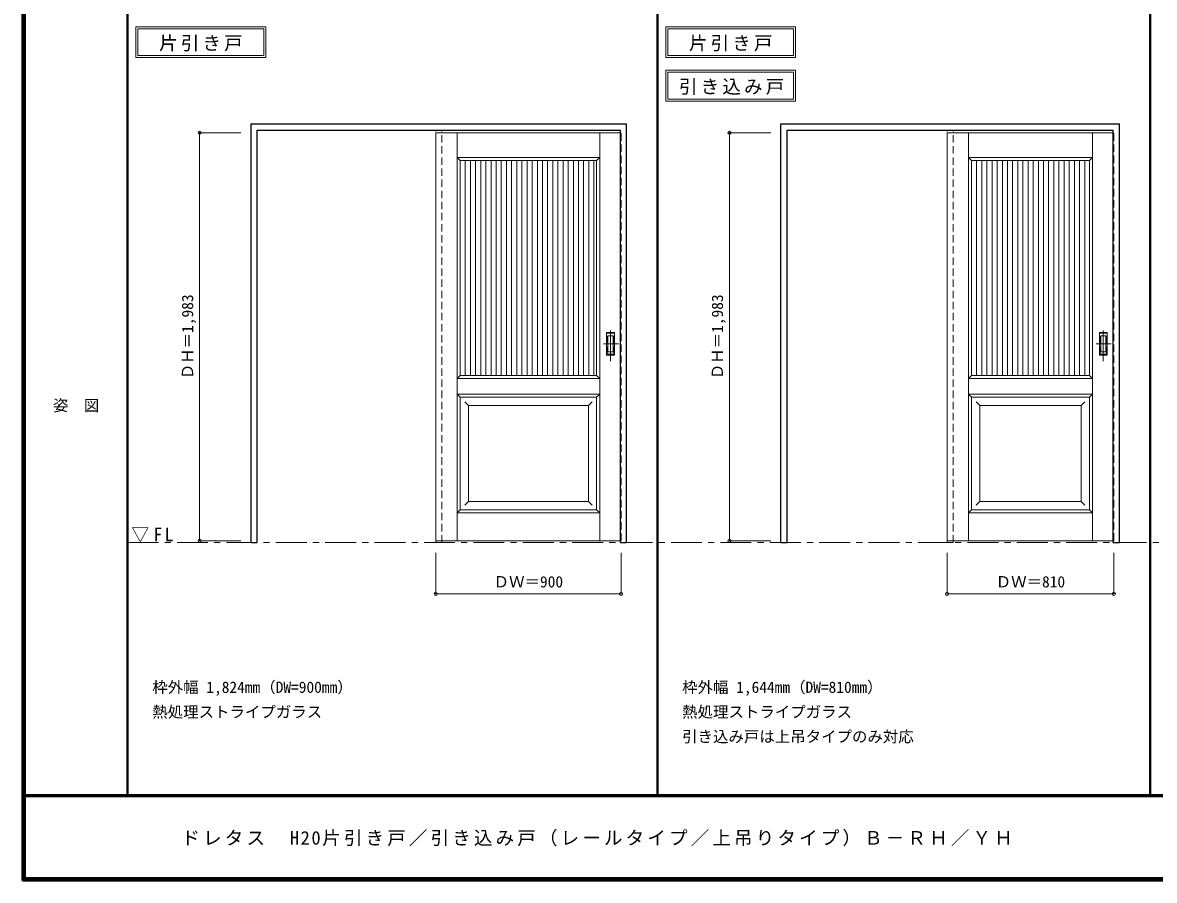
# Model space of a CAD drawing. Units: millimetres, scale not verified. Extents: x -6000 to 5700, y -4307 to 4260.
# Drawn here: x -6000 to -502, y -4205 to -36 of the extents above; entities that cross this region are included whole.
import ezdxf
from ezdxf.enums import TextEntityAlignment as Align

# ---------------------------------------------------------------- set-up
doc = ezdxf.new("R2010")
doc.units = ezdxf.units.MM
doc.header["$LTSCALE"] = 30
doc.header["$PDMODE"] = 32
doc.header["$PDSIZE"] = 15
doc.linetypes.add('CHAIN1', pattern=[8, 5, -1, 1, -1])
doc.linetypes.add('DASHED1', pattern=[1.8, 1.2, -0.6])
for name, color, linetype, lineweight in [('0-1_通り芯', 7, 'CHAIN1', 18), ('0-2_扉', 7, 'Continuous', 18), ('0-4_枠', 3, 'Continuous', 25), ('0-6_引手', 7, 'Continuous', 18), ('0-A_文字', 7, 'Continuous', 18), ('0-B_寸法', 7, 'Continuous', 9), ('0-C_ハッチ', 4, 'Continuous', 9), ('F-1_枠', 6, 'Continuous', 40), ('F-A_文字', 7, 'Continuous', 18)]:
    doc.layers.add(name, color=color, linetype=linetype, lineweight=lineweight)
doc.styles.add('ＭＳ ゴシック', font='')
doc.styles.get('ＭＳ ゴシック').set_extended_font_data('MS Gothic')

msp = doc.modelspace()

# ---------------------------------------------------------------- linework, layer by layer
at = {"layer": '0-1_通り芯'}
msp.add_line((-5490, -2562.5), (1678, -2562.5), dxfattribs=at)
at = {"layer": '0-2_扉'}
for p, q in [((-3993, -571), (-3993, -2554)), ((-3993, -571), (-3096, -571)), ((-3889.5, -2553.38), (-3889.5, -571)), ((-3196.5, -2553.38), (-3196.5, -571)), ((-1509, -571), (-1509, -2554)), ((-1509, -571), (-702, -571)), ((-1405.5, -2554), (-1405.5, -571)), ((-802.5, -2554), (-802.5, -571)), ((-3889.5, -691), (-3874.5, -706)), ((-3874.5, -1608.95), (-3874.5, -706)), ((-3874.5, -706), (-3211.5, -706)), ((-3211.5, -1751), (-3211.5, -706)), ((-1405.5, -691), (-1390.5, -706)), ((-1390.5, -1619.76), (-1390.5, -706)), ((-1390.5, -706), (-817.5, -706)), ((-817.5, -1751), (-817.5, -706)), ((-3874.31, -889), (-3874.5, -889)), ((-1390.31, -889), (-1390.5, -889)), ((-3874.5, -1751), (-3874.5, -1608.95)), ((-1390.5, -1751), (-1390.5, -1608.95)), ((-3889.5, -1766), (-3874.5, -1751)), ((-3874.5, -1751), (-3640.5, -1751)), ((-3211.5, -1751), (-3784.5, -1751)), ((-1405.5, -1766), (-1390.5, -1751)), ((-1390.5, -1751), (-1201.5, -1751)), ((-817.5, -1751), (-1345.5, -1751)), ((-3889.5, -1841), (-3874.5, -1856)), ((-3889.5, -1841), (-3196.5, -1841)), ((-3874.5, -1856), (-3211.5, -1856)), ((-3874.5, -2404), (-3874.5, -1856)), ((-3211.5, -1856), (-3196.5, -1841)), ((-3211.5, -2404), (-3211.5, -1856)), ((-1405.5, -1841), (-1390.5, -1856)), ((-1405.5, -1841), (-802.5, -1841)), ((-1390.5, -2404), (-1390.5, -1856)), ((-817.5, -2404), (-817.5, -1856)), ((-3834.5, -1896), (-3852.18, -1878.32)), ((-3251.5, -1896), (-3834.54, -1896)), ((-3834.54, -2364), (-3834.54, -1896)), ((-3251.5, -1896), (-3233.82, -1878.32)), ((-3251.5, -1896), (-3251.5, -2364)), ((-1350.46, -1896), (-1368.14, -1878.32)), ((-857.5, -1896), (-1350.5, -1896)), ((-1350.5, -2364), (-1350.5, -1896)), ((-857.5, -1896), (-839.82, -1878.32)), ((-857.5, -1896), (-857.5, -2364)), ((-3834.54, -2364), (-3852.21, -2381.68)), ((-3834.54, -2364), (-3834.54, -2362.57)), ((-3251.5, -2364), (-3834.54, -2364)), ((-3251.5, -2364), (-3233.82, -2381.68)), ((-1350.5, -2364), (-1368.18, -2381.68)), ((-1350.5, -2364), (-1350.5, -2362.57)), ((-857.5, -2364), (-1350.5, -2364)), ((-857.5, -2364), (-839.82, -2381.68)), ((-3874.5, -2404), (-3889.5, -2419)), ((-3889.5, -2419), (-3196.5, -2419)), ((-1390.5, -2404), (-1405.5, -2419)), ((-1405.5, -2419), (-802.5, -2419)), ((-3993, -2554), (-3096, -2554)), ((-1509, -2554), (-702, -2554))]:
    msp.add_line(p, q, dxfattribs=at)
at = {"layer": '0-2_扉', "color": 4, "linetype": 'DASHED1', "lineweight": 9}
for p, q in [((-3096, -571), (-3093, -571)), ((-3093, -2554), (-3093, -571)), ((-702, -571), (-699, -571)), ((-3096, -2554), (-3093, -2554))]:
    msp.add_line(p, q, dxfattribs=at)
msp.add_lwpolyline([(-702, -2554), (-699, -2554), (-699, -571)], dxfattribs=at)
at = {"layer": '0-2_扉'}
for points in [[(-3889.5, -691), (-3196.5, -691), (-3211.5, -706)], [(-1405.5, -691), (-802.5, -691), (-817.5, -706)], [(-3211.5, -1751), (-3196.5, -1766), (-3889.5, -1766)], [(-817.5, -1751), (-802.5, -1766), (-1405.5, -1766)], [(-1390.5, -1856), (-817.5, -1856), (-802.5, -1841)], [(-3874.5, -2404), (-3211.5, -2404), (-3196.5, -2419)], [(-1390.5, -2404), (-817.5, -2404), (-802.5, -2419)]]:
    msp.add_lwpolyline(points, dxfattribs=at)
at = {"layer": '0-4_枠'}
for p, q in [((-4890, -2562.5), (-4890, -527.5)), ((-4890, -527.5), (-3066, -527.5)), ((-3066, -2562.5), (-3066, -527.5)), ((-2316, -2562.5), (-2316, -527.5)), ((-2316, -527.5), (-672, -527.5)), ((-672, -2562.5), (-672, -527.5)), ((-4860, -557.5), (-3096, -557.5)), ((-3096, -2562.5), (-3096, -557.5)), ((-2286, -557.5), (-702, -557.5)), ((-702, -2562.5), (-702, -557.5)), ((-3096, -2562.5), (-3066, -2562.5)), ((-702, -2562.5), (-672, -2562.5))]:
    msp.add_line(p, q, dxfattribs=at)
at = {"layer": '0-4_枠', "color": 4, "linetype": 'DASHED1', "lineweight": 9}
for p, q in [((-3993, -2562.5), (-3993, -557.5)), ((-3963, -2562.5), (-3963, -557.5)), ((-1509, -2562.5), (-1509, -557.5)), ((-1479, -2562.5), (-1479, -557.5)), ((-3993, -2562.5), (-3963, -2562.5)), ((-1509, -2562.5), (-1479, -2562.5))]:
    msp.add_line(p, q, dxfattribs=at)
at = {"layer": '0-4_枠'}
for points in [[(-4890, -2562.5), (-4860, -2562.5), (-4860, -557.5)], [(-2316, -2562.5), (-2286, -2562.5), (-2286, -557.5)]]:
    msp.add_lwpolyline(points, dxfattribs=at)
at = {"layer": '0-6_引手', "linetype": 'CHAIN1'}
for p, q in [((-3144, -1681.73), (-3144, -1510.88)), ((-750, -1681.73), (-750, -1510.88)), ((-3105.93, -1596.5), (-3178.44, -1596.5)), ((-711.93, -1596.5), (-784.44, -1596.5))]:
    msp.add_line(p, q, dxfattribs=at)
at = {"layer": '0-6_引手'}
for p, q in [((-3125, -1541.5), (-3163, -1541.5)), ((-3163, -1651.5), (-3163, -1541.5)), ((-3131.5, -1557.5), (-3156.5, -1557.5)), ((-3156.5, -1635.5), (-3156.5, -1557.5)), ((-3131.5, -1635.5), (-3131.5, -1557.5)), ((-3125, -1651.5), (-3125, -1541.5)), ((-731, -1541.5), (-769, -1541.5)), ((-769, -1651.5), (-769, -1541.5)), ((-737.5, -1557.5), (-762.5, -1557.5)), ((-762.5, -1635.5), (-762.5, -1557.5)), ((-737.5, -1635.5), (-737.5, -1557.5)), ((-731, -1651.5), (-731, -1541.5)), ((-3131.5, -1635.5), (-3156.5, -1635.5)), ((-737.5, -1635.5), (-762.5, -1635.5)), ((-3125, -1651.5), (-3163, -1651.5)), ((-731, -1651.5), (-769, -1651.5))]:
    msp.add_line(p, q, dxfattribs=at)
at = {"layer": '0-6_引手', "linetype": 'DASHED1'}
for p, q in [((-3160, -1647.5), (-3160, -1545.5)), ((-766, -1647.5), (-766, -1545.5)), ((-734, -1545.5), (-766, -1545.5)), ((-734, -1647.5), (-734, -1545.5)), ((-3128, -1647.5), (-3160, -1647.5)), ((-734, -1647.5), (-766, -1647.5))]:
    msp.add_line(p, q, dxfattribs=at)
msp.add_lwpolyline([(-3128, -1647.5), (-3128, -1545.5), (-3160, -1545.5)], dxfattribs=at)
at = {"layer": '0-A_文字'}
for p, q in [((-5450, -55.5), (-5450, -205.5)), ((-5440, -65.5), (-5440, -195.5)), ((-5440, -65.5), (-4828.97, -65.5)), ((-4828.97, -65.5), (-4828.97, -195.5)), ((-2876, -55.5), (-2876, -205.5)), ((-2866, -65.5), (-2866, -195.5)), ((-2866, -65.5), (-2254.97, -65.5)), ((-2254.97, -65.5), (-2254.97, -195.5)), ((-5450, -205.5), (-4818.97, -205.5)), ((-5440, -195.5), (-4828.97, -195.5)), ((-2876, -205.5), (-2244.97, -205.5)), ((-2866, -195.5), (-2254.97, -195.5)), ((-2876, -266.97), (-2876, -416.97)), ((-2866, -276.97), (-2866, -406.97)), ((-2866, -276.97), (-2254.97, -276.97)), ((-2254.97, -276.97), (-2254.97, -406.97)), ((-2876, -416.97), (-2244.97, -416.97)), ((-2866, -406.97), (-2254.97, -406.97))]:
    msp.add_line(p, q, dxfattribs=at)
for points in [[(-5450, -55.5), (-4818.97, -55.5), (-4818.97, -205.5)], [(-2876, -55.5), (-2244.97, -55.5), (-2244.97, -205.5)], [(-2876, -266.97), (-2244.97, -266.97), (-2244.97, -416.97)]]:
    msp.add_lwpolyline(points, dxfattribs=at)
at = {"layer": '0-B_寸法', "color": 4}
for p, q in [((-5140, -571), (-5140, -2554)), ((-5140, -571), (-4940, -571)), ((-2566, -571), (-2566, -2554)), ((-2566, -571), (-2366, -571)), ((-5140, -2554), (-4940, -2554)), ((-2566, -2554), (-2366, -2554)), ((-3993, -2812.5), (-3993, -2612.5)), ((-3093, -2812.5), (-3093, -2612.5)), ((-1509, -2812.5), (-1509, -2612.5)), ((-699, -2812.5), (-699, -2612.5)), ((-3093, -2812.5), (-3993, -2812.5)), ((-699, -2812.5), (-1509, -2812.5))]:
    msp.add_line(p, q, dxfattribs=at)
at = {"layer": '0-B_寸法'}
for p in [(-5140, -571), (-2566, -571), (-5140, -2554), (-2566, -2554), (-3993, -2812.5), (-3093, -2812.5), (-1509, -2812.5), (-699, -2812.5)]:
    msp.add_point(p, dxfattribs=at)
at = {"layer": '0-C_ハッチ'}
for p, q in [((-3849.5, -1751), (-3849.5, -706)), ((-3824.5, -1751), (-3824.5, -706)), ((-3799.5, -1751), (-3799.5, -706)), ((-3774.5, -1751), (-3774.5, -706)), ((-3749.5, -1751), (-3749.5, -706)), ((-3724.5, -1751), (-3724.5, -706)), ((-3699.5, -1751), (-3699.5, -706)), ((-3674.5, -1751), (-3674.5, -706)), ((-3649.5, -1751), (-3649.5, -706)), ((-3624.5, -1751), (-3624.5, -706)), ((-3599.5, -1751), (-3599.5, -706)), ((-3574.5, -1751), (-3574.5, -706)), ((-3549.5, -1751), (-3549.5, -706)), ((-3524.5, -1751), (-3524.5, -706)), ((-3499.5, -1751), (-3499.5, -706)), ((-3474.5, -1751), (-3474.5, -706)), ((-3449.5, -1751), (-3449.5, -706)), ((-3424.5, -1751), (-3424.5, -706)), ((-3399.5, -1751), (-3399.5, -706)), ((-3374.5, -1751), (-3374.5, -706)), ((-3349.5, -1751), (-3349.5, -706)), ((-3324.5, -1751), (-3324.5, -706)), ((-3299.5, -1751), (-3299.5, -706)), ((-3274.5, -1751), (-3274.5, -706)), ((-3249.5, -1751), (-3249.5, -706)), ((-3224.5, -1751), (-3224.5, -706)), ((-1365.5, -1751), (-1365.5, -706)), ((-1340.5, -1751), (-1340.5, -706)), ((-1315.5, -1751), (-1315.5, -706)), ((-1290.5, -1751), (-1290.5, -706)), ((-1265.5, -1751), (-1265.5, -706)), ((-1240.5, -1751), (-1240.5, -706)), ((-1215.5, -1751), (-1215.5, -706)), ((-1190.5, -1751), (-1190.5, -706)), ((-1165.5, -1751), (-1165.5, -706)), ((-1140.5, -1751), (-1140.5, -706)), ((-1115.5, -1751), (-1115.5, -706)), ((-1090.5, -1751), (-1090.5, -706)), ((-1065.5, -1751), (-1065.5, -706)), ((-1040.5, -1751), (-1040.5, -706)), ((-1015.5, -1751), (-1015.5, -706)), ((-990.5, -1751), (-990.5, -706)), ((-965.5, -1751), (-965.5, -706)), ((-940.5, -1751), (-940.5, -706)), ((-915.5, -1751), (-915.5, -706)), ((-890.5, -1751), (-890.5, -706)), ((-865.5, -1751), (-865.5, -706)), ((-840.5, -1751), (-840.5, -706))]:
    msp.add_line(p, q, dxfattribs=at)
at = {"layer": 'F-1_枠'}
for p, q in [((-6000, 4175), (-6000, -4205)), ((-5995, 4175), (-5995, -4205)), ((-5990, 4175), (-5990, -4205)), ((-5490, 4175), (-5490, -3790)), ((-2916, -3790), (-2916, 4175)), ((-522, -3790), (-522, 4175)), ((5700, -3790), (-6000, -3790)), ((5700, -3795), (-6000, -3795)), ((5700, -4195), (-6000, -4195)), ((5700, -4200), (-6000, -4200)), ((5700, -4205), (-6000, -4205))]:
    msp.add_line(p, q, dxfattribs=at)

# ---------------------------------------------------------------- texts
at = {"layer": '0-A_文字', "style": 'ＭＳ ゴシック'}
for s, p in [('枠外幅 1,824mm（DW=900mm）', (-5370, -3310)), ('枠外幅 1,644mm（DW=810mm）', (-2796, -3310)), ('熱処理ストライプガラス', (-5370, -3430)), ('熱処理ストライプガラス', (-2796, -3430)), ('引き込み戸は上吊タイプのみ対応', (-2796, -3550))]:
    msp.add_text(s, height=54.99, dxfattribs=at).set_placement(p, align=Align.BOTTOM_LEFT)
at = {"layer": '0-A_文字', "char_height": 65.98, "attachment_point": 7, "style": 'ＭＳ ゴシック'}
for s, insert in [('\\T1.17;片引き戸', (-5336.98, -175.5)), ('\\T1.17;片引き戸', (-2762.98, -175.5)), ('\\T1.17;引き込み戸', (-2811.34, -386.97)), ('\\T1.26;\\W0.95;▽FL', (-5471.25, -2562.5))]:
    msp.add_mtext(s, dxfattribs=dict(at, insert=insert))
at = {"layer": '0-B_寸法', "style": 'ＭＳ ゴシック'}
for p in [(-5155, -1768.75), (-2581, -1768.75)]:
    msp.add_text('ＤＨ＝1,983', height=54.99, rotation=90, dxfattribs=at).set_placement(p, align=Align.BOTTOM_LEFT)
for s, p in [('ＤＷ＝900', (-3711.75, -2797.5)), ('ＤＷ＝810', (-1272.75, -2797.5))]:
    msp.add_text(s, height=54.99, dxfattribs=at).set_placement(p, align=Align.BOTTOM_LEFT)
at = {"layer": 'F-A_文字', "style": 'ＭＳ ゴシック'}
msp.add_text('姿\u3000図', height=54.99, dxfattribs=at).set_placement((-5852.5, -1940.25), align=Align.BOTTOM_LEFT)
at = {"layer": 'F-A_文字', "insert": (-5228.57, -4040), "char_height": 65.98, "attachment_point": 7, "style": 'ＭＳ ゴシック'}
msp.add_mtext('\\T1.17;ドレタス\u3000H20片引き戸／引き込み戸（レールタイプ／上吊りタイプ）Ｂ－ＲＨ／ＹＨ', dxfattribs=at)

doc.saveas('drawing.dxf')
